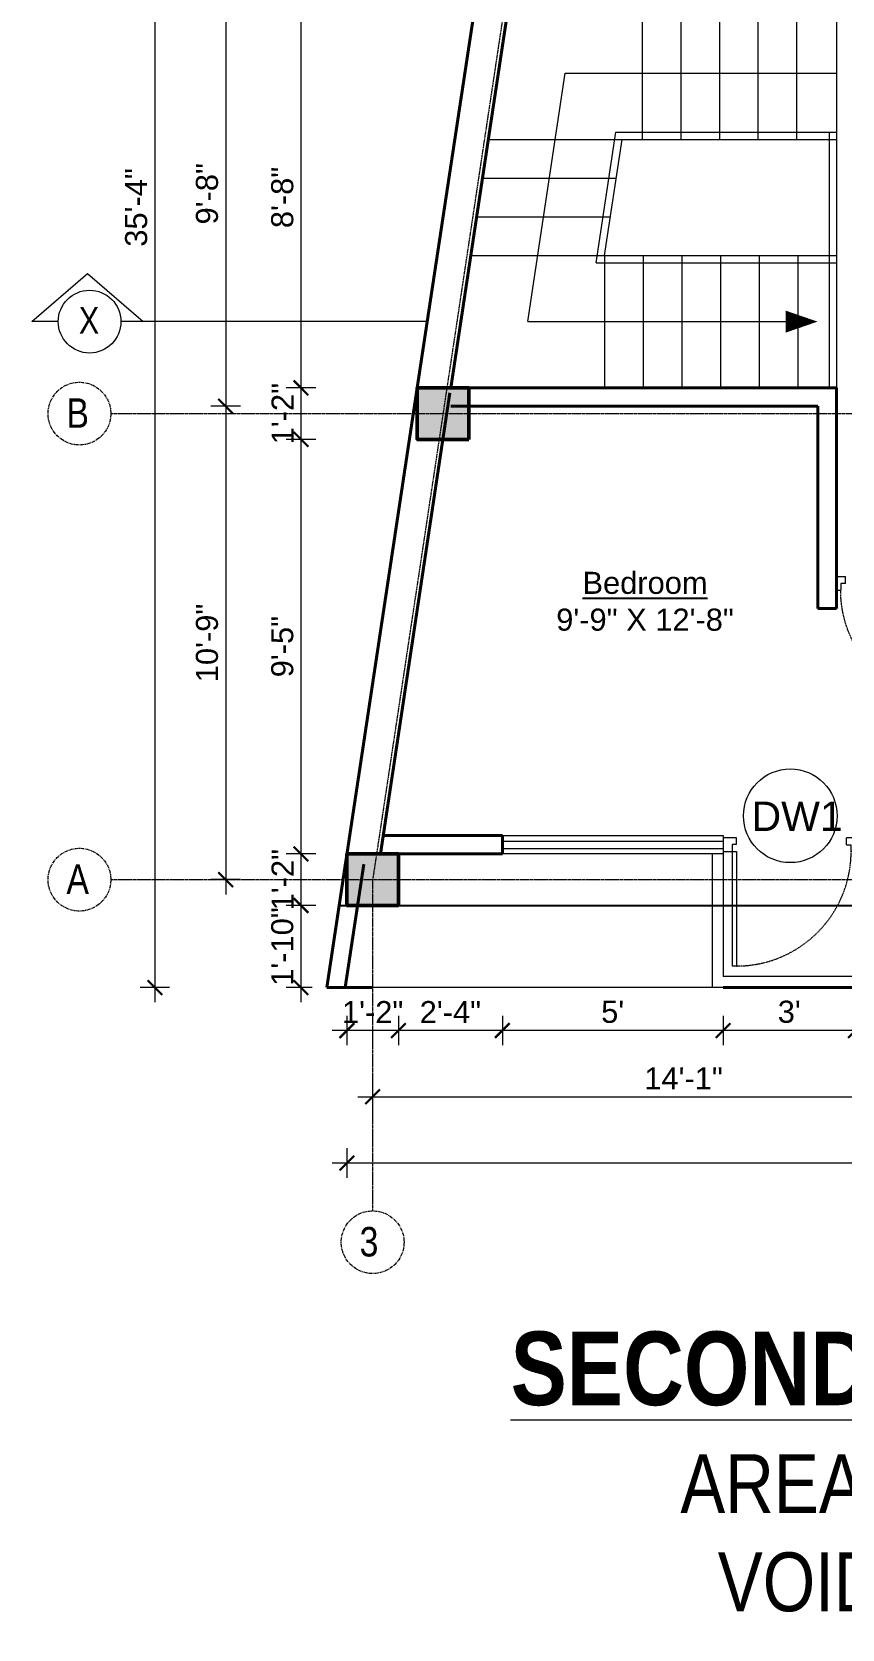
# Model space of a CAD drawing. Header units: inches. Extents: x 137851 to 141026, y -21374 to -19129.
# Drawn here: x 139464.8 to 139685, y -19930.7 to -19496.7 of the extents above; entities that cross this region are included whole.
import ezdxf

# ---------------------------------------------------------------- set-up
doc = ezdxf.new("R2010")
doc.units = ezdxf.units.IN
doc.header["$LTSCALE"] = 0.5
doc.header["$MEASUREMENT"] = 0
doc.header["$PDMODE"] = 66
doc.linetypes.add('CENTER', pattern=[2, 1.25, -0.25, 0.25, -0.25])
doc.linetypes.add('HIDDEN', pattern=[0.375, 0.25, -0.125])
for name, color, linetype, lineweight in [('Annotate-Lite.w', 177, 'Continuous', 9), ('Annotations-Bold.w', 177, 'Continuous', 13), ('C-COLUMN', 1, 'Continuous', 50), ('DIM', 4, 'Continuous', 5), ('DIM 1-100', 4, 'Continuous', 13), ('Door-Window.w', 4, 'Continuous', 15), ('HACTH', 253, 'Continuous', 9), ('PARAPET', 50, 'Continuous', 13), ('stair', 132, 'Continuous', 13), ('TEXT', 220, 'Continuous', 9), ('Text-100.w', 254, 'Continuous', 9), ('wall', 1, 'Continuous', 40), ('window', 4, 'Continuous', 13)]:
    doc.layers.add(name, color=color, linetype=linetype, lineweight=lineweight)
doc.styles.add('ARAIL', font='ARIALN.TTF')
doc.styles.add('arial', font='arial.ttf')
doc.styles.add('arial.', font='arial.ttf')
doc.styles.add('gaurav', font='arial.ttf')
doc.styles.get("Standard").update_dxf_attribs({"font": 'arial.ttf'})
doc.dimstyles.new('1 by 96', dxfattribs={"dimtxt": 6, "dimasz": 4, "dimexe": 4, "dimexo": 4, "dimgap": 2, "dimtad": 1, "dimdec": 0, "dimzin": 0, "dimdsep": 46, "dimlunit": 4, "dimtxsty": 'Standard', "dimblk": 'ARCHTICK', "dimcen": 0, "dimdle": 4, "dimadec": 0, "dimazin": 0, "dimtfac": 1, "dimtdec": 0, "dimtix": 1, "dimtofl": 0, "dimtmove": 1, "dimatfit": 3, "dimldrblk": 'ARCHTICK', "dimfxl": 4, "dimfxlon": 1, "dimtolj": 1, "dimtzin": 0, "dimlwd": -1, "dimlwe": -1, "dimarcsym": 0})

# ---------------------------------------------------------------- blocks, each defined once
blk = doc.blocks.new('3-0')
at = {"ltscale": 3}
for p, q in [((11063.05, 10097.68), (11065.97, 10099.9)), ((11063.05, 10097.68), (11064.53, 10095.73)), ((11065.25, 10097.81), (11066.71, 10098.92)), ((11065.99, 10096.84), (11065.25, 10097.81)), ((11065.97, 10099.9), (11066.71, 10098.92)), ((11065.99, 10096.84), (11064.53, 10095.73)), ((11085.5, 10074.13), (11110.32, 10092.96)), ((11086.24, 10073.15), (11111.05, 10091.97)), ((11111.05, 10091.97), (11110.32, 10092.96)), ((11084.04, 10073.02), (11082.57, 10071.91)), ((11082.57, 10071.91), (11084.79, 10068.98)), ((11084.04, 10073.02), (11084.78, 10072.04)), ((11084.78, 10072.04), (11086.24, 10073.15)), ((11086.24, 10073.15), (11085.5, 10074.13)), ((11087.72, 10071.2), (11086.24, 10073.15)), ((11084.79, 10068.98), (11087.72, 10071.2))]:
    blk.add_line(p, q, dxfattribs=at)
at = {"layer": 'Door-Window.w', "color": 9, "linetype": 'HIDDEN', "lineweight": 18}
blk.add_arc((11085.5, 10074.13), 31.16, 37.1906, 127.1465, dxfattribs=at)
blk = doc.blocks.new('_ArchTick')
at = {"color": 0, "linetype": 'ByBlock', "const_width": 0.15}
blk.add_lwpolyline([(-0.5, -0.5), (0.5, 0.5)], dxfattribs=at)
blk = doc.blocks.new('*D238')
at = {"layer": 'Defpoints', "color": 0, "transparency": 16777216}
for p in [(139587.26, -19489.89), (139537.91, -19593.39), (139569.52, -19593.39)]:
    blk.add_point(p, dxfattribs=at)
at = {"layer": 'DIM 1-100', "color": 0, "transparency": 16777216}
for p, q in [((139537.91, -19485.89), (139537.91, -19597.39)), ((139541.91, -19489.89), (139533.91, -19489.89)), ((139541.91, -19593.39), (139533.91, -19593.39))]:
    blk.add_line(p, q, dxfattribs=at)
at = {"layer": 'DIM 1-100', "color": 0, "transparency": 16777216, "xscale": 4, "yscale": 4, "zscale": 4}
for p, rotation in [((139537.91, -19489.89), 90), ((139537.91, -19593.39), 270)]:
    blk.add_blockref('_ArchTick', p, dxfattribs=dict(at, rotation=rotation))
at = {"layer": 'DIM 1-100', "color": 0, "transparency": 16777216, "insert": (139532.85, -19541.64), "char_height": 6, "attachment_point": 5, "rotation": 90}
blk.add_mtext('\\A1;8\'-8"', dxfattribs=at)
blk = doc.blocks.new('*D239')
at = {"layer": 'Defpoints', "color": 0, "transparency": 16777216}
for p in [(139569.52, -19593.39), (139537.91, -19607.39), (139569.52, -19607.39)]:
    blk.add_point(p, dxfattribs=at)
at = {"layer": 'DIM 1-100', "color": 0, "transparency": 16777216}
for p, q in [((139537.91, -19589.39), (139537.91, -19611.39)), ((139541.91, -19593.39), (139533.91, -19593.39)), ((139541.91, -19607.39), (139533.91, -19607.39))]:
    blk.add_line(p, q, dxfattribs=at)
at = {"layer": 'DIM 1-100', "color": 0, "transparency": 16777216, "xscale": 4, "yscale": 4, "zscale": 4}
for p, rotation in [((139537.91, -19593.39), 90), ((139537.91, -19607.39), 270)]:
    blk.add_blockref('_ArchTick', p, dxfattribs=dict(at, rotation=rotation))
at = {"layer": 'DIM 1-100', "color": 0, "transparency": 16777216, "insert": (139532.9, -19600.39), "char_height": 6, "attachment_point": 5, "rotation": 90}
blk.add_mtext('\\A1;1\'-2"', dxfattribs=at)
blk = doc.blocks.new('*D240')
at = {"layer": 'Defpoints', "color": 0, "transparency": 16777216}
for p in [(139569.52, -19607.39), (139537.91, -19720.04), (139564.4, -19720.04)]:
    blk.add_point(p, dxfattribs=at)
at = {"layer": 'DIM 1-100', "color": 0, "transparency": 16777216}
for p, q in [((139537.91, -19603.39), (139537.91, -19724.04)), ((139541.91, -19607.39), (139533.91, -19607.39)), ((139541.91, -19720.04), (139533.91, -19720.04))]:
    blk.add_line(p, q, dxfattribs=at)
at = {"layer": 'DIM 1-100', "color": 0, "transparency": 16777216, "xscale": 4, "yscale": 4, "zscale": 4}
for p, rotation in [((139537.91, -19607.39), 90), ((139537.91, -19720.04), 270)]:
    blk.add_blockref('_ArchTick', p, dxfattribs=dict(at, rotation=rotation))
at = {"layer": 'DIM 1-100', "color": 0, "transparency": 16777216, "insert": (139532.85, -19663.71), "char_height": 6, "attachment_point": 5, "rotation": 90}
blk.add_mtext('\\A1;9\'-5"', dxfattribs=at)
blk = doc.blocks.new('*D241')
at = {"layer": 'Defpoints', "color": 0, "transparency": 16777216}
for p in [(139564.4, -19720.04), (139537.91, -19734.04), (139564.4, -19734.04)]:
    blk.add_point(p, dxfattribs=at)
at = {"layer": 'DIM 1-100', "color": 0, "transparency": 16777216}
for p, q in [((139537.91, -19716.04), (139537.91, -19738.04)), ((139541.91, -19720.04), (139533.91, -19720.04)), ((139541.91, -19734.04), (139533.91, -19734.04))]:
    blk.add_line(p, q, dxfattribs=at)
at = {"layer": 'DIM 1-100', "color": 0, "transparency": 16777216, "xscale": 4, "yscale": 4, "zscale": 4}
for p, rotation in [((139537.91, -19720.04), 90), ((139537.91, -19734.04), 270)]:
    blk.add_blockref('_ArchTick', p, dxfattribs=dict(at, rotation=rotation))
at = {"layer": 'DIM 1-100', "color": 0, "transparency": 16777216, "insert": (139532.9, -19727.04), "char_height": 6, "attachment_point": 5, "rotation": 90}
blk.add_mtext('\\A1;1\'-2"', dxfattribs=at)
blk = doc.blocks.new('*D242')
at = {"layer": 'Defpoints', "color": 0, "transparency": 16777216}
for p in [(139564.4, -19734.04), (139537.91, -19756.37), (139544.91, -19756.37)]:
    blk.add_point(p, dxfattribs=at)
at = {"layer": 'DIM 1-100', "color": 0, "transparency": 16777216}
for p, q in [((139537.91, -19730.04), (139537.91, -19760.37)), ((139541.91, -19734.04), (139533.91, -19734.04)), ((139540.91, -19756.37), (139533.91, -19756.37))]:
    blk.add_line(p, q, dxfattribs=at)
at = {"layer": 'DIM 1-100', "color": 0, "transparency": 16777216, "xscale": 4, "yscale": 4, "zscale": 4}
for p, rotation in [((139537.91, -19734.04), 90), ((139537.91, -19756.37), 270)]:
    blk.add_blockref('_ArchTick', p, dxfattribs=dict(at, rotation=rotation))
at = {"layer": 'DIM 1-100', "color": 0, "transparency": 16777216, "insert": (139532.85, -19745.21), "char_height": 6, "attachment_point": 5, "rotation": 90}
blk.add_mtext('\\A1;1\'-10"', dxfattribs=at)
blk = doc.blocks.new('*D244')
at = {"layer": 'Defpoints', "color": 0, "transparency": 16777216}
for p in [(139594.26, -19482.89), (139517.44, -19598.39), (139581.52, -19598.39)]:
    blk.add_point(p, dxfattribs=at)
at = {"layer": 'DIM 1-100', "color": 0, "transparency": 16777216}
for p, q in [((139517.44, -19478.89), (139517.44, -19602.39)), ((139521.44, -19482.89), (139513.44, -19482.89)), ((139521.44, -19598.39), (139513.44, -19598.39))]:
    blk.add_line(p, q, dxfattribs=at)
at = {"layer": 'DIM 1-100', "color": 0, "transparency": 16777216, "xscale": 4, "yscale": 4, "zscale": 4}
for p, rotation in [((139517.44, -19482.89), 90), ((139517.44, -19598.39), 270)]:
    blk.add_blockref('_ArchTick', p, dxfattribs=dict(at, rotation=rotation))
at = {"layer": 'DIM 1-100', "color": 0, "transparency": 16777216, "insert": (139512.38, -19540.64), "char_height": 6, "attachment_point": 5, "rotation": 90}
blk.add_mtext('\\A1;9\'-8"', dxfattribs=at)
blk = doc.blocks.new('*D245')
at = {"layer": 'Defpoints', "color": 0, "transparency": 16777216}
for p in [(139581.52, -19598.39), (139517.44, -19727.04), (139557.4, -19727.04)]:
    blk.add_point(p, dxfattribs=at)
at = {"layer": 'DIM 1-100', "color": 0, "transparency": 16777216}
for p, q in [((139517.44, -19594.39), (139517.44, -19731.04)), ((139521.44, -19598.39), (139513.44, -19598.39)), ((139521.44, -19727.04), (139513.44, -19727.04))]:
    blk.add_line(p, q, dxfattribs=at)
at = {"layer": 'DIM 1-100', "color": 0, "transparency": 16777216, "xscale": 4, "yscale": 4, "zscale": 4}
for p, rotation in [((139517.44, -19598.39), 90), ((139517.44, -19727.04), 270)]:
    blk.add_blockref('_ArchTick', p, dxfattribs=dict(at, rotation=rotation))
at = {"layer": 'DIM 1-100', "color": 0, "transparency": 16777216, "insert": (139512.38, -19662.71), "char_height": 6, "attachment_point": 5, "rotation": 90}
blk.add_mtext('\\A1;10\'-9"', dxfattribs=at)
blk = doc.blocks.new('*D246')
at = {"layer": 'Defpoints', "color": 0, "transparency": 16777216}
for p in [(139608.93, -19332.36), (139498.19, -19756.37), (139544.91, -19756.37)]:
    blk.add_point(p, dxfattribs=at)
at = {"layer": 'DIM 1-100', "color": 0, "transparency": 16777216}
for p, q in [((139498.19, -19328.36), (139498.19, -19760.37)), ((139502.19, -19332.36), (139494.19, -19332.36)), ((139502.19, -19756.37), (139494.19, -19756.37))]:
    blk.add_line(p, q, dxfattribs=at)
at = {"layer": 'DIM 1-100', "color": 0, "transparency": 16777216, "xscale": 4, "yscale": 4, "zscale": 4}
for p, rotation in [((139498.19, -19332.36), 90), ((139498.19, -19756.37), 270)]:
    blk.add_blockref('_ArchTick', p, dxfattribs=dict(at, rotation=rotation))
at = {"layer": 'DIM 1-100', "color": 0, "transparency": 16777216, "insert": (139493.13, -19544.36), "char_height": 6, "attachment_point": 5, "rotation": 90}
blk.add_mtext('\\A1;35\'-4"', dxfattribs=at)
blk = doc.blocks.new('*D249')
at = {"layer": 'Defpoints', "color": 0, "transparency": 16777216}
for p in [(139550.4, -19734.04), (139851.7, -19734.04), (139550.4, -19804.04)]:
    blk.add_point(p, dxfattribs=at)
at = {"layer": 'DIM 1-100', "color": 0, "transparency": 16777216}
for p, q in [((139550.4, -19800.04), (139550.4, -19808.04)), ((139851.7, -19800.04), (139851.7, -19808.04)), ((139855.7, -19804.04), (139546.4, -19804.04))]:
    blk.add_line(p, q, dxfattribs=at)
at = {"layer": 'DIM 1-100', "color": 0, "transparency": 16777216, "xscale": 4, "yscale": 4, "zscale": 4, "rotation": 180}
blk.add_blockref('_ArchTick', (139550.4, -19804.04), dxfattribs=at)
at = {"layer": 'DIM 1-100', "color": 0, "transparency": 16777216, "xscale": 4, "yscale": 4, "zscale": 4}
blk.add_blockref('_ArchTick', (139851.7, -19804.04), dxfattribs=at)
at = {"layer": 'DIM 1-100', "color": 0, "transparency": 16777216, "insert": (139701.05, -19798.98), "char_height": 6, "attachment_point": 5}
blk.add_mtext('\\A1;25\'-1"', dxfattribs=at)
blk = doc.blocks.new('*D345')
at = {"layer": 'Defpoints', "color": 0, "transparency": 16777216}
for p in [(139688.66, -19715.04), (139719.47, -19734.04), (139688.66, -19768.04)]:
    blk.add_point(p, dxfattribs=at)
at = {"layer": 'DIM 1-100', "color": 0, "transparency": 16777216}
for p, q in [((139688.66, -19764.04), (139688.66, -19772.04)), ((139719.47, -19764.04), (139719.47, -19772.04)), ((139723.47, -19768.04), (139684.66, -19768.04))]:
    blk.add_line(p, q, dxfattribs=at)
at = {"layer": 'DIM 1-100', "color": 0, "transparency": 16777216, "xscale": 4, "yscale": 4, "zscale": 4, "rotation": 180}
blk.add_blockref('_ArchTick', (139688.66, -19768.04), dxfattribs=at)
at = {"layer": 'DIM 1-100', "color": 0, "transparency": 16777216, "xscale": 4, "yscale": 4, "zscale": 4}
blk.add_blockref('_ArchTick', (139719.47, -19768.04), dxfattribs=at)
at = {"layer": 'DIM 1-100', "color": 0, "transparency": 16777216, "insert": (139704.06, -19763.03), "char_height": 6, "attachment_point": 5}
blk.add_mtext('\\A1;2\'-7"', dxfattribs=at)
blk = doc.blocks.new('*D346')
at = {"layer": 'Defpoints', "color": 0, "transparency": 16777216}
for p in [(139652.66, -19715.04), (139688.66, -19715.04), (139652.66, -19768.04)]:
    blk.add_point(p, dxfattribs=at)
at = {"layer": 'DIM 1-100', "color": 0, "transparency": 16777216}
for p, q in [((139652.66, -19764.04), (139652.66, -19772.04)), ((139688.66, -19764.04), (139688.66, -19772.04)), ((139692.66, -19768.04), (139648.66, -19768.04))]:
    blk.add_line(p, q, dxfattribs=at)
at = {"layer": 'DIM 1-100', "color": 0, "transparency": 16777216, "xscale": 4, "yscale": 4, "zscale": 4, "rotation": 180}
blk.add_blockref('_ArchTick', (139652.66, -19768.04), dxfattribs=at)
at = {"layer": 'DIM 1-100', "color": 0, "transparency": 16777216, "xscale": 4, "yscale": 4, "zscale": 4}
blk.add_blockref('_ArchTick', (139688.66, -19768.04), dxfattribs=at)
at = {"layer": 'DIM 1-100', "color": 0, "transparency": 16777216, "insert": (139670.66, -19762.97), "char_height": 6, "attachment_point": 5}
blk.add_mtext("\\A1;3'", dxfattribs=at)
blk = doc.blocks.new('*D347')
at = {"layer": 'Defpoints', "color": 0, "transparency": 16777216}
for p in [(139592.66, -19715.04), (139652.66, -19715.04), (139592.66, -19768.04)]:
    blk.add_point(p, dxfattribs=at)
at = {"layer": 'DIM 1-100', "color": 0, "transparency": 16777216}
for p, q in [((139592.66, -19764.04), (139592.66, -19772.04)), ((139652.66, -19764.04), (139652.66, -19772.04)), ((139656.66, -19768.04), (139588.66, -19768.04))]:
    blk.add_line(p, q, dxfattribs=at)
at = {"layer": 'DIM 1-100', "color": 0, "transparency": 16777216, "xscale": 4, "yscale": 4, "zscale": 4, "rotation": 180}
blk.add_blockref('_ArchTick', (139592.66, -19768.04), dxfattribs=at)
at = {"layer": 'DIM 1-100', "color": 0, "transparency": 16777216, "xscale": 4, "yscale": 4, "zscale": 4}
blk.add_blockref('_ArchTick', (139652.66, -19768.04), dxfattribs=at)
at = {"layer": 'DIM 1-100', "color": 0, "transparency": 16777216, "insert": (139622.66, -19762.99), "char_height": 6, "attachment_point": 5}
blk.add_mtext("\\A1;5'", dxfattribs=at)
blk = doc.blocks.new('*D348')
at = {"layer": 'Defpoints', "color": 0, "transparency": 16777216}
for p in [(139592.66, -19715.04), (139564.4, -19734.04), (139564.4, -19768.04)]:
    blk.add_point(p, dxfattribs=at)
at = {"layer": 'DIM 1-100', "color": 0, "transparency": 16777216}
for p, q in [((139564.4, -19764.04), (139564.4, -19772.04)), ((139592.66, -19764.04), (139592.66, -19772.04)), ((139596.66, -19768.04), (139560.4, -19768.04))]:
    blk.add_line(p, q, dxfattribs=at)
at = {"layer": 'DIM 1-100', "color": 0, "transparency": 16777216, "xscale": 4, "yscale": 4, "zscale": 4, "rotation": 180}
blk.add_blockref('_ArchTick', (139564.4, -19768.04), dxfattribs=at)
at = {"layer": 'DIM 1-100', "color": 0, "transparency": 16777216, "xscale": 4, "yscale": 4, "zscale": 4}
blk.add_blockref('_ArchTick', (139592.66, -19768.04), dxfattribs=at)
at = {"layer": 'DIM 1-100', "color": 0, "transparency": 16777216, "insert": (139578.53, -19763.03), "char_height": 6, "attachment_point": 5}
blk.add_mtext('\\A1;2\'-4"', dxfattribs=at)
blk = doc.blocks.new('*D233')
at = {"layer": 'Defpoints', "color": 0, "transparency": 16777216}
for p in [(139550.4, -19734.04), (139564.4, -19734.04), (139550.4, -19768.04)]:
    blk.add_point(p, dxfattribs=at)
at = {"layer": 'DIM 1-100', "color": 0, "transparency": 16777216}
for p, q in [((139550.4, -19764.04), (139550.4, -19772.04)), ((139564.4, -19764.04), (139564.4, -19772.04)), ((139568.4, -19768.04), (139546.4, -19768.04))]:
    blk.add_line(p, q, dxfattribs=at)
at = {"layer": 'DIM 1-100', "color": 0, "transparency": 16777216, "xscale": 4, "yscale": 4, "zscale": 4, "rotation": 180}
blk.add_blockref('_ArchTick', (139550.4, -19768.04), dxfattribs=at)
at = {"layer": 'DIM 1-100', "color": 0, "transparency": 16777216, "xscale": 4, "yscale": 4, "zscale": 4}
blk.add_blockref('_ArchTick', (139564.4, -19768.04), dxfattribs=at)
at = {"layer": 'DIM 1-100', "color": 0, "transparency": 16777216, "insert": (139557.4, -19763.03), "char_height": 6, "attachment_point": 5}
blk.add_mtext('\\A1;1\'-2"', dxfattribs=at)
blk = doc.blocks.new('*D349')
at = {"layer": 'Defpoints', "color": 0, "transparency": 16777216}
for p in [(139557.4, -19734.04), (139726.47, -19734.04), (139726.47, -19786.04)]:
    blk.add_point(p, dxfattribs=at)
at = {"layer": 'DIM 1-100', "color": 0, "transparency": 16777216}
for p, q in [((139557.4, -19782.04), (139557.4, -19790.04)), ((139726.47, -19782.04), (139726.47, -19790.04)), ((139553.4, -19786.04), (139730.47, -19786.04))]:
    blk.add_line(p, q, dxfattribs=at)
at = {"layer": 'DIM 1-100', "color": 0, "transparency": 16777216, "xscale": 4, "yscale": 4, "zscale": 4, "rotation": 180}
blk.add_blockref('_ArchTick', (139557.4, -19786.04), dxfattribs=at)
at = {"layer": 'DIM 1-100', "color": 0, "transparency": 16777216, "xscale": 4, "yscale": 4, "zscale": 4}
blk.add_blockref('_ArchTick', (139726.47, -19786.04), dxfattribs=at)
at = {"layer": 'DIM 1-100', "color": 0, "transparency": 16777216, "insert": (139641.93, -19781.03), "char_height": 6, "attachment_point": 5}
blk.add_mtext('\\A1;14\'-1"', dxfattribs=at)

msp = doc.modelspace()

# ---------------------------------------------------------------- hatches: boundary and pattern name
at = {"layer": 'C-COLUMN'}
h = msp.add_hatch(color=256, dxfattribs=at)
h.dxf.hatch_style = 1
h.paths.add_polyline_path([(139569.52, -19593.39), (139569.52, -19607.39), (139583.52, -19607.39), (139583.52, -19593.39)])
h = msp.add_hatch(color=256, dxfattribs=at)
h.dxf.hatch_style = 1
h.paths.add_polyline_path([(139550.4, -19720.04), (139550.4, -19734.04), (139564.4, -19734.04), (139564.4, -19720.04)])

# ---------------------------------------------------------------- linework, layer by layer
at = {"layer": 'Annotate-Lite.w', "ltscale": 0.005}
msp.add_circle((139670.94, -19709.69), 12.73, dxfattribs=at)
at = {"layer": 'Annotations-Bold.w', "linetype": 'CENTER', "ltscale": 0.3}
for p, q in [((139486.22, -19600.39), (139932.97, -19600.39)), ((139486.22, -19727.04), (139932.97, -19727.04))]:
    msp.add_line(p, q, dxfattribs=at)
msp.add_lwpolyline([(139615.87, -19256.82), (139615.87, -19339.83), (139594.26, -19482.89), (139576.52, -19600.39), (139557.4, -19727.04), (139557.4, -19817.04)], dxfattribs=at)
at = {"layer": 'Annotations-Bold.w', "linetype": 'CENTER', "ltscale": 1.5}
for centre in [(139477.68, -19600.39), (139477.68, -19727.04), (139557.4, -19825.57)]:
    msp.add_circle(centre, 8.53, dxfattribs=at)
at = {"layer": 'C-COLUMN'}
for points in [[(139583.52, -19607.39), (139583.52, -19593.39), (139569.52, -19593.39), (139569.52, -19607.39)], [(139564.4, -19734.04), (139564.4, -19720.04), (139550.4, -19720.04), (139550.4, -19734.04)]]:
    msp.add_lwpolyline(points, close=True, dxfattribs=at)
at = {"layer": 'Defpoints'}
msp.add_lwpolyline([(139851.7, -19607.39), (139851.7, -19341.93), (139608.93, -19332.36), (139595.5, -19421.35), (139587.26, -19475.89), (139548.29, -19734.04), (139733.47, -19734.04), (139733.47, -19607.39), (139851.7, -19607.39)], dxfattribs=at)
at = {"layer": 'DIM'}
for p, q in [((139599.55, -19575.39), (139609.74, -19507.89)), ((139609.74, -19507.89), (139683.47, -19507.89, 0)), ((139599.55, -19575.39), (139669.67, -19575.39)), ((139592.66, -19716.54), (139652.66, -19716.54)), ((139592.66, -19716.54), (139652.66, -19716.54)), ((139592.66, -19718.54), (139652.66, -19718.54)), ((139592.66, -19718.54), (139652.66, -19718.54))]:
    msp.add_line(p, q, dxfattribs=at)
at = {"layer": 'HACTH', "ltscale": 100}
msp.add_line((139649.66, -19756.37), (139549.97, -19756.37), dxfattribs=at)
at = {"layer": 'PARAPET', "ltscale": 100}
for p, q in [((139649.66, -19720.04), (139649.66, -19756.37)), ((139652.66, -19720.04), (139652.66, -19753.37)), ((139722.47, -19756.37), (139649.66, -19756.37)), ((139719.47, -19753.37), (139652.66, -19753.37))]:
    msp.add_line(p, q, dxfattribs=at)
at = {"layer": 'stair', "linetype": 'ByBlock'}
for p, q in [((139683.47, -19489.89), (139683.47, -19598.39)), ((139588.81, -19525.89), (139625.22, -19525.89)), ((139618.14, -19559.39), (139623.5, -19523.89)), ((139620.47, -19557.39), (139625.22, -19525.89)), ((139623.5, -19523.89), (139683.47, -19523.89)), ((139625.22, -19525.89), (139683.47, -19525.89)), ((139681.47, -19523.89), (139681.47, -19593.39)), ((139587.23, -19536.39), (139623.64, -19536.39)), ((139585.64, -19546.89), (139622.05, -19546.89)), ((139584.06, -19557.39), (139620.47, -19557.39)), ((139618.14, -19559.39), (139683.47, -19559.39)), ((139620.47, -19557.39), (139683.47, -19557.39)), ((139620.47, -19557.39), (139620.47, -19593.39)), ((139630.97, -19557.39), (139630.97, -19593.39)), ((139641.47, -19557.39), (139641.47, -19593.39)), ((139651.97, -19557.39), (139651.97, -19593.39)), ((139662.47, -19557.39), (139662.47, -19593.39)), ((139672.97, -19557.39), (139672.97, -19593.39))]:
    msp.add_line(p, q, dxfattribs=at)
for points in [[(139630.66, -19489.89), (139630.66, -19525.89)], [(139641.16, -19489.89), (139641.16, -19525.89)], [(139651.66, -19489.89), (139651.66, -19525.89)], [(139662.16, -19489.89), (139662.16, -19525.89)], [(139672.66, -19489.89), (139672.66, -19525.89)]]:
    msp.add_lwpolyline(points, dxfattribs=at)
msp.add_lwpolyline([(139669.67, -19575.39, 6, 0, 0), (139678.35, -19575.39, 0, 0, 0)], format="xyseb", dxfattribs=at)
at = {"layer": 'TEXT'}
for points in [[(139471.9, -19575.39), (139464.76, -19575.39), (139479.9, -19562.3), (139495.04, -19575.39)], [(139572.24, -19575.39), (139488.97, -19575.39)]]:
    msp.add_lwpolyline(points, dxfattribs=at)
msp.add_circle((139480.44, -19575.39), 8.53, dxfattribs=at)
at = {"layer": 'wall'}
for p, q in [((139587.26, -19475.89), (139569.52, -19593.39)), ((139544.91, -19756.37), (139569.52, -19593.39)), ((139559.5, -19720.04), (139578.42, -19594.73)), ((139683.47, -19593.39), (139578.62, -19593.39)), ((139683.47, -19593.39), (139683.47, -19598.39)), ((139678.47, -19598.39), (139578.62, -19598.39)), ((139678.47, -19598.39), (139678.47, -19653.32)), ((139683.47, -19598.39), (139683.47, -19653.32)), ((139683.47, -19653.32), (139678.47, -19653.32)), ((139592.66, -19715.04), (139560.26, -19715.04)), ((139592.66, -19715.04), (139592.66, -19720.04)), ((139544.91, -19756.37), (139550.1, -19722.04)), ((139592.66, -19720.04), (139562.1, -19720.04)), ((139549.97, -19756.37), (139555.04, -19722.79)), ((139557.4, -19756.37), (139544.91, -19756.37)), ((139549.97, -19756.37), (139544.91, -19756.37)), ((139722.47, -19756.37), (139652.66, -19756.37))]:
    msp.add_line(p, q, dxfattribs=at)
msp.add_lwpolyline([(139595.31, -19482.89), (139578.62, -19593.39)], dxfattribs=at)
at = {"layer": 'window'}
for p, q in [((139592.66, -19715.04), (139652.66, -19715.04)), ((139592.66, -19715.04), (139652.66, -19715.04)), ((139652.66, -19715.04), (139652.66, -19720.04)), ((139652.66, -19720.04), (139592.66, -19720.04)), ((139652.66, -19720.04), (139592.66, -19720.04))]:
    msp.add_line(p, q, dxfattribs=at)

# ---------------------------------------------------------------- block references
at = {"layer": 'Door-Window.w', "linetype": 'ByBlock', "yscale": 0.9997912369827213, "zscale": 0.9997912369827213}
for p, xscale, rotation in [((141040.03, -4730.93), -0.9997912369827213, 127.1905952115098), ((138332.1, -4801.94), 0.9997912369827213, 232.8094047884902)]:
    msp.add_blockref('3-0', p, dxfattribs=dict(at, xscale=xscale, rotation=rotation))

# ---------------------------------------------------------------- texts
at = {"layer": 'Annotate-Lite.w', "ltscale": 0.005, "insert": (139660.39, -19705.82), "char_height": 8, "attachment_point": 1, "style": 'gaurav'}
msp.add_mtext_dynamic_manual_height_columns('DW1', width=8, gutter_width=100, heights=[0], dxfattribs=at)
at = {"layer": 'Annotations-Bold.w', "linetype": 'CENTER', "ltscale": 1.5, "char_height": 8, "attachment_point": 1, "style": 'ARAIL'}
for s, insert in [('B', (139474.15, -19596.25)), ('A', (139474.15, -19722.9)), ('3', (139553.86, -19821.43))]:
    msp.add_mtext_dynamic_manual_height_columns(s, width=6.5393, gutter_width=100, heights=[0], dxfattribs=dict(at, insert=insert))
at = {"layer": 'TEXT', "insert": (139483.04, -19571.46), "char_height": 7.2, "attachment_point": 3, "style": 'ARAIL'}
msp.add_mtext_dynamic_manual_height_columns('X', width=125.4648, gutter_width=90, heights=[0], dxfattribs=at)
at = {"layer": 'TEXT', "lineweight": -2, "insert": (139631.45, -19651.42), "char_height": 6, "width": 127.5059, "attachment_point": 5, "style": 'arial.'}
msp.add_mtext('{\\LBedroom\\P}9\'-9" X 12\'-8"', dxfattribs=at)
at = {"layer": 'Text-100.w', "insert": (139721.54, -19849.85), "char_height": 20, "width": 569.1024, "attachment_point": 2, "style": 'arial'}
msp.add_mtext('\\A1;{\\fArial Narrow|b1|i0|c0|p34;\\LSECOND FLOOR PLAN\\P\\fArial Narrow|b0|i0|c0|p34;\\H0.8x;\\lAREA : 617.5 sq. ft.\\PVOID: 32.21 sq.ft}', dxfattribs=at)

# ---------------------------------------------------------------- dimensions: what is measured, and where the dimension line sits
at = {"layer": 'DIM 1-100'}
for base, p1, p2, angle, picture, middle in [((139498.19, -19756.37), (139608.93, -19332.36), (139544.91, -19756.37), 90, '*D246', (139493.13, -19544.36)), ((139517.44272985, -19598.38942009), (139594.26214171, -19482.88942009), (139581.5215772, -19598.38942009), 90, '*D244', (139512.37929193, -19540.63942009)), ((139537.91147985, -19593.38942009), (139587.26214171, -19489.88942009), (139569.5215772, -19593.38942009), 90, '*D238', (139532.84804193, -19541.63942009)), ((139517.44, -19727.04), (139581.52, -19598.39), (139557.4, -19727.04), 90, '*D245', (139512.38, -19662.71)), ((139537.91, -19720.04), (139569.52, -19607.39), (139564.4, -19720.04), 90, '*D240', (139532.85, -19663.71)), ((139564.4, -19768.04), (139592.66, -19715.04), (139564.4, -19734.04), 180, '*D348', (139578.53, -19763.03)), ((139592.66, -19768.04), (139652.66, -19715.04), (139592.66, -19715.04), 180, '*D347', (139622.66, -19762.99)), ((139652.66, -19768.04), (139688.66, -19715.04), (139652.66, -19715.04), 180, '*D346', (139670.66, -19762.97)), ((139688.66, -19768.04), (139719.47, -19734.04), (139688.66, -19715.04), 180, '*D345', (139704.06, -19763.03)), ((139550.4, -19804.04), (139851.7, -19734.04), (139550.4, -19734.04), 180, '*D249', (139701.05, -19798.98)), ((139726.47, -19786.04), (139557.4, -19734.04), (139726.47, -19734.04), 180, '*D349', (139641.93, -19781.03))]:
    dim = msp.add_linear_dim(base=base, p1=p1, p2=p2, angle=angle, dimstyle='1 by 96', dxfattribs=at)
    dim.commit()
    dim.dimension.update_dxf_attribs({"geometry": picture, "text_midpoint": middle})
for base, p1, p2, angle, picture, middle in [((139537.91, -19607.39), (139569.52, -19593.39), (139569.52, -19607.39), 90, '*D239', (139537.91, -19600.39)), ((139537.91, -19734.04), (139564.4, -19720.04), (139564.4, -19734.04), 90, '*D241', (139537.91, -19727.04)), ((139537.91, -19756.37), (139564.4, -19734.04), (139544.91, -19756.37), 90, '*D242', (139537.91, -19745.21)), ((139550.4, -19768.04), (139564.4, -19734.04), (139550.4, -19734.04), 180, '*D233', (139557.4, -19768.04))]:
    dim = msp.add_linear_dim(base=base, p1=p1, p2=p2, angle=angle, dimstyle='1 by 96', dxfattribs=at)
    dim.commit()
    dim.dimension.update_dxf_attribs({"geometry": picture, "text_midpoint": middle, "dimtype": 160})

doc.saveas('drawing.dxf')
